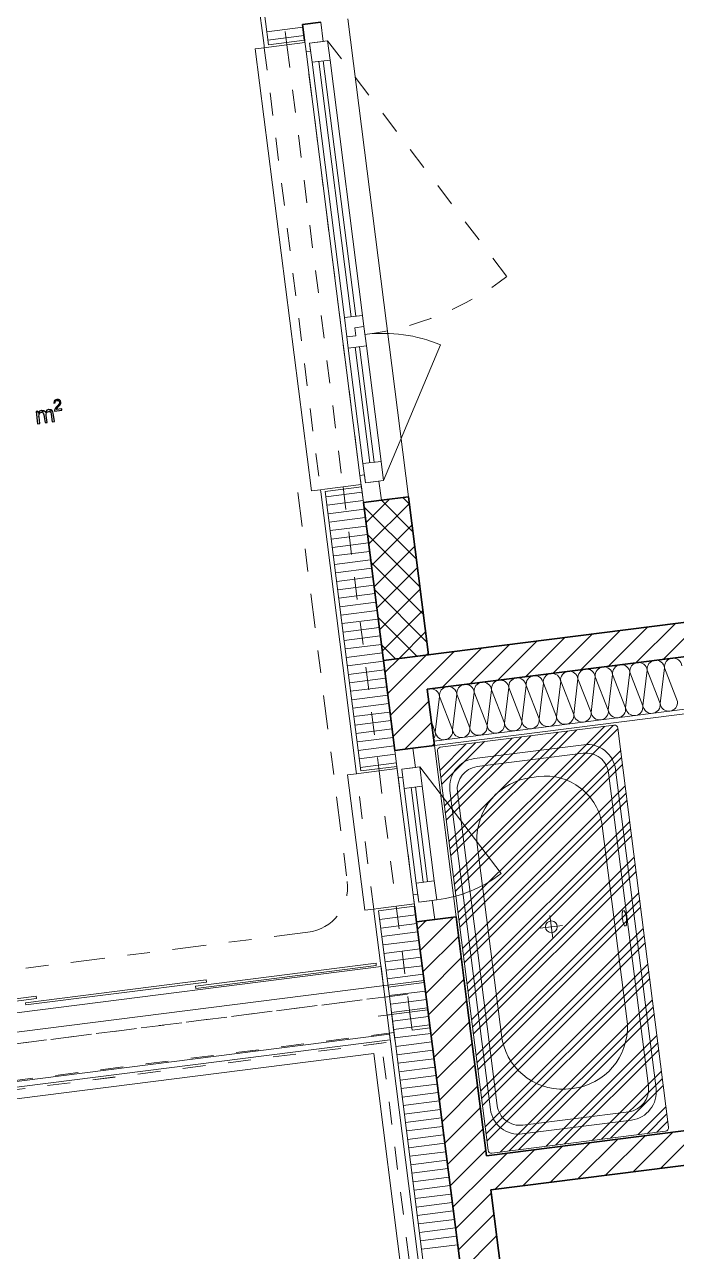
# Model space of a CAD drawing. Header units: metres. Extents: x 2713679.5 to 2713747.3, y 1226017.1 to 1226104.2.
# Drawn here: x 2713693.04 to 2713695.91, y 1226028.89 to 1226034.29 of the extents above; entities that cross this region are included whole.
import ezdxf

# ---------------------------------------------------------------- set-up
doc = ezdxf.new("R2010")
doc.units = ezdxf.units.M
doc.header["$MEASUREMENT"] = 0
for name, pattern in [('31', [105, 75, -15, 0, -15]), ('Strich 2_1mm', [0.15, 0.1, -0.05]), ('Strichpunkt 3_1_1mm Achsen', [0.25, 0.15, -0.05, 0, -0.05])]:
    doc.linetypes.add(name, pattern=pattern)
doc.layers.add('plangrafiken', color=251, linetype='Continuous')
doc.layers.add('waende_stuetzen', color=250, linetype='Continuous')
doc.layers.add('texte', color=7, linetype='Continuous', true_color=0x000000)

msp = doc.modelspace()

# ---------------------------------------------------------------- linework, layer by layer
at = {"layer": 'plangrafiken', "color": 7, "linetype": 'Strichpunkt 3_1_1mm Achsen', "lineweight": 18}
for p, q in [((2713694.2433, 1226032.2295), (2713694.4605, 1226030.5182)), ((2713694.2873, 1226030.2946), (2713692.1544, 1226030.0239))]:
    msp.add_line(p, q, dxfattribs=at)
at = {"layer": 'plangrafiken', "color": 7, "linetype": 'Continuous', "lineweight": 13}
for p, q in [((2713694.8694, 1226031.1087), (2713695.6333, 1226031.2056)), ((2713695.65, 1226031.1926), (2713695.8729, 1226029.4367)), ((2713695.0792, 1226029.3367), (2713694.8564, 1226031.0919)), ((2713695.5, 1226031.1197), (2713695.0199, 1226031.0587)), ((2713695.0314, 1226031.0234), (2713695.4977, 1226031.0826)), ((2713695.3016, 1226030.9795), (2713695.2718, 1226030.9757)), ((2713695.6095, 1226030.996), (2713695.7845, 1226029.617)), ((2713695.8178, 1226029.608), (2713695.6397, 1226031.0114)), ((2713694.9117, 1226030.919), (2713695.0898, 1226029.5156)), ((2713695.1198, 1226029.5327), (2713694.9448, 1226030.9116)), ((2713695.6919, 1226029.89), (2713695.5811, 1226030.7629)), ((2713695.0305, 1226030.6931), (2713695.1413, 1226029.8201)), ((2713695.3578, 1226030.3179), (2713695.3576, 1226030.3199)), ((2713691.4541, 1226029.7435), (2713694.6088, 1226030.1439)), ((2713694.6088, 1226030.1439), (2713694.6258, 1226030.0099)), ((2713694.6466, 1226029.8463), (2713691.1893, 1226029.4075)), ((2713694.6466, 1226029.8463), (2713694.6497, 1226029.8215)), ((2713691.1924, 1226029.3827), (2713694.6497, 1226029.8215)), ((2713695.4456, 1226029.6067), (2713695.4505, 1226029.6073)), ((2713695.2295, 1226029.4073), (2713695.7096, 1226029.4683)), ((2713695.6979, 1226029.5052), (2713695.2316, 1226029.4461)), ((2713695.096, 1226029.323), (2713695.8599, 1226029.42))]:
    msp.add_line(p, q, dxfattribs=at)
at = {"layer": 'plangrafiken', "color": 255, "linetype": 'Continuous', "lineweight": 13}
for p, q in [((2713694.9149, 1226030.6306), (2713695.4691, 1226031.1848)), ((2713694.9269, 1226030.5365), (2713695.5906, 1226031.2002)), ((2713694.9309, 1226030.5051), (2713695.6311, 1226031.2054)), ((2713694.9349, 1226030.4738), (2713695.6505, 1226031.1894)), ((2713694.8751, 1226030.9444), (2713695.0642, 1226031.1334)), ((2713694.8871, 1226030.8502), (2713695.1857, 1226031.1488)), ((2713694.8911, 1226030.8189), (2713695.2262, 1226031.154)), ((2713694.895, 1226030.7875), (2713695.2667, 1226031.1591)), ((2713694.907, 1226030.6934), (2713695.3881, 1226031.1745)), ((2713694.911, 1226030.662), (2713695.4286, 1226031.1797)), ((2713694.8672, 1226031.0071), (2713694.9832, 1226031.1231)), ((2713694.8711, 1226030.9757), (2713695.0237, 1226031.1283)), ((2713694.9468, 1226030.3796), (2713695.6624, 1226031.0952)), ((2713694.9508, 1226030.3483), (2713695.6664, 1226031.0639)), ((2713694.9548, 1226030.3169), (2713695.6704, 1226031.0325)), ((2713694.9667, 1226030.2228), (2713695.6823, 1226030.9384)), ((2713694.9707, 1226030.1914), (2713695.6863, 1226030.907)), ((2713694.9747, 1226030.16), (2713695.6903, 1226030.8756)), ((2713694.9866, 1226030.0659), (2713695.7022, 1226030.7815)), ((2713694.9906, 1226030.0345), (2713695.7062, 1226030.7501)), ((2713694.9946, 1226030.0032), (2713695.7102, 1226030.7188)), ((2713695.0065, 1226029.909), (2713695.7221, 1226030.6246)), ((2713695.0105, 1226029.8777), (2713695.7261, 1226030.5933)), ((2713695.0145, 1226029.8463), (2713695.7301, 1226030.5619)), ((2713695.0264, 1226029.7522), (2713695.742, 1226030.4678)), ((2713695.0304, 1226029.7208), (2713695.746, 1226030.4364)), ((2713695.0344, 1226029.6894), (2713695.75, 1226030.405)), ((2713695.0463, 1226029.5953), (2713695.7619, 1226030.3109)), ((2713695.0503, 1226029.5639), (2713695.7659, 1226030.2795)), ((2713695.0543, 1226029.5325), (2713695.7699, 1226030.2482)), ((2713695.0662, 1226029.4384), (2713695.7818, 1226030.154)), ((2713695.0702, 1226029.4071), (2713695.7858, 1226030.1227)), ((2713695.0742, 1226029.3757), (2713695.7898, 1226030.0913)), ((2713695.1322, 1226029.3276), (2713695.8018, 1226029.9972)), ((2713695.1727, 1226029.3328), (2713695.8057, 1226029.9658)), ((2713695.2132, 1226029.3379), (2713695.8097, 1226029.9344)), ((2713695.3347, 1226029.3533), (2713695.8217, 1226029.8403)), ((2713695.3752, 1226029.3584), (2713695.8256, 1226029.8089)), ((2713695.4157, 1226029.3636), (2713695.8296, 1226029.7775)), ((2713695.5372, 1226029.379), (2713695.8416, 1226029.6834)), ((2713695.5776, 1226029.3841), (2713695.8456, 1226029.652)), ((2713695.6181, 1226029.3893), (2713695.8495, 1226029.6207)), ((2713695.7396, 1226029.4047), (2713695.8615, 1226029.5266)), ((2713695.7801, 1226029.4098), (2713695.8655, 1226029.4952)), ((2713695.8206, 1226029.415), (2713695.8694, 1226029.4638))]:
    msp.add_line(p, q, dxfattribs=at)
at = {"layer": 'plangrafiken', "color": 7, "linetype": '31', "lineweight": 13}
for p, q in [((2713695.3081, 1226030.3126), (2713695.4073, 1226030.3252)), ((2713695.3514, 1226030.3685), (2713695.364, 1226030.2693))]:
    msp.add_line(p, q, dxfattribs=at)
at = {"layer": 'plangrafiken', "color": 7, "linetype": 'Strich 2_1mm', "lineweight": 13}
for p, q in [((2713694.725, 1226030.0225), (2713691.3322, 1226029.592)), ((2713694.7451, 1226029.8638), (2713694.725, 1226030.0225)), ((2713691.1936, 1226029.4131), (2713694.7451, 1226029.8638))]:
    msp.add_line(p, q, dxfattribs=at)
at = {"layer": 'plangrafiken', "color": 7, "linetype": 'Continuous', "lineweight": 13}
msp.add_circle((2713695.3577, 1226030.3189), 0.026, dxfattribs=at)
for centre, radius, start, end in [((2713695.6352, 1226031.1908), 0.015, 7.2325, 97.2326), ((2713694.8713, 1226031.0938), 0.015, 97.2325, 187.2326), ((2713695.5103, 1226030.9834), 0.1, 7.2326, 97.2326), ((2713695.5157, 1226030.9956), 0.125, 7.2326, 97.2326), ((2713695.0357, 1226030.9347), 0.125, 97.2326, 187.2326), ((2713695.044, 1226030.9242), 0.1, 97.2326, 187.2326), ((2713695.3026, 1226030.705), 0.2724, 96.4932, 182.5194), ((2713695.3331, 1226030.7315), 0.25, 7.2326, 97.2326), ((2713695.7367, 1226030.372), 0.0676, 173.2324, 177.8255), ((2713695.7661, 1226030.3708), 0.0971, 177.7463, 181.3508), ((2713695.7093, 1226030.3754), 0.04, 166.8717, 173.4003), ((2713695.6891, 1226030.3802), 0.0192, 156.6223, 167.2852), ((2713695.6782, 1226030.3851), 0.00731, 137.2664, 157.6697), ((2713695.6747, 1226030.3881), 0.00282, 56.7981, 95.0369), ((2713695.6723, 1226030.3843), 0.00731, 36.7954, 57.1987), ((2713695.663, 1226030.3769), 0.0192, 27.18, 37.8428), ((2713695.6446, 1226030.3672), 0.04, 21.0649, 27.5935), ((2713695.619, 1226030.3571), 0.0676, 16.6396, 21.2328), ((2713695.5907, 1226030.3485), 0.0971, 13.1144, 16.7189), ((2713695.791, 1226030.3712), 0.1219, 181.3067, 184.4012), ((2713695.8052, 1226030.3723), 0.1362, 184.3712, 187.2457), ((2713695.8052, 1226030.3722), 0.1362, 187.2195, 190.094), ((2713695.7912, 1226030.3697), 0.1219, 190.064, 193.1585), ((2713695.767, 1226030.3639), 0.0971, 193.1143, 196.7189), ((2713695.7388, 1226030.3553), 0.0676, 196.6396, 201.2328), ((2713695.7131, 1226030.3452), 0.04, 201.0649, 207.5935), ((2713695.6948, 1226030.3355), 0.0192, 207.18, 217.8428), ((2713695.6854, 1226030.3281), 0.00731, 216.7954, 237.1987), ((2713695.6828, 1226030.3243), 0.00282, 279.4283, 317.6671), ((2713695.6795, 1226030.3273), 0.00731, 317.2664, 337.6697), ((2713695.5665, 1226030.3428), 0.1219, 10.064, 13.1585), ((2713695.6686, 1226030.3322), 0.0192, 336.6223, 347.2852), ((2713695.5526, 1226030.3402), 0.1362, 7.2195, 10.094), ((2713695.6485, 1226030.337), 0.04, 346.8717, 353.4003), ((2713695.5526, 1226030.3401), 0.1362, 4.3712, 7.2457), ((2713695.6211, 1226030.3404), 0.0676, 353.2324, 357.8255), ((2713695.5667, 1226030.3412), 0.1219, 1.3067, 4.4012), ((2713695.5916, 1226030.3417), 0.0971, 357.7463, 1.3508), ((2713695.4197, 1226029.878), 0.2724, 276.4932, 2.5194), ((2713695.4078, 1226029.8765), 0.2724, 191.9458, 277.972), ((2713695.6853, 1226029.6044), 0.1, 277.2326, 7.2326), ((2713695.6938, 1226029.5923), 0.125, 277.2326, 7.2326), ((2713695.2138, 1226029.5314), 0.125, 187.2326, 277.2326), ((2713695.219, 1226029.5453), 0.1, 187.2326, 277.2326), ((2713695.858, 1226029.4348), 0.015, 277.2326, 7.2326), ((2713695.0941, 1226029.3379), 0.015, 184.8063, 277.1963)]:
    msp.add_arc(centre, radius, start, end, dxfattribs=at)
at = {"layer": 'plangrafiken', "color": 7, "linetype": 'Strichpunkt 3_1_1mm Achsen', "lineweight": 18}
msp.add_arc((2713694.2621, 1226030.493), 0.2, 277.2326, 7.2326, dxfattribs=at)
at = {"layer": 'texte'}
for points in [[(2713693.1008, 1226032.5873), (2713693.0931, 1226032.5865), (2713693.0993, 1226032.5323), (2713693.1085, 1226032.5339), (2713693.1054, 1226032.5618), (2713693.1047, 1226032.5641), (2713693.1054, 1226032.5734), (2713693.1093, 1226032.5796), (2713693.1016, 1226032.5796)], [(2713693.1171, 1226032.5904), (2713693.1163, 1226032.5904), (2713693.1078, 1226032.5873), (2713693.1016, 1226032.5796), (2713693.1093, 1226032.5796), (2713693.1163, 1226032.5827), (2713693.1271, 1226032.5896), (2713693.1264, 1226032.5896)], [(2713693.1271, 1226032.5896), (2713693.1163, 1226032.5827), (2713693.124, 1226032.5803), (2713693.124, 1226032.5803), (2713693.1271, 1226032.5718), (2713693.1318, 1226032.537), (2713693.1411, 1226032.5377), (2713693.1364, 1226032.5687), (2713693.1364, 1226032.5734), (2713693.1387, 1226032.5819), (2713693.1395, 1226032.5827), (2713693.1333, 1226032.5834)], [(2713693.1488, 1226032.5951), (2713693.1473, 1226032.5943), (2713693.1395, 1226032.5912), (2713693.1333, 1226032.5834), (2713693.1395, 1226032.5827), (2713693.148, 1226032.5865), (2713693.162, 1226032.592), (2713693.1589, 1226032.5935)], [(2713693.162, 1226032.592), (2713693.148, 1226032.5865), (2713693.1535, 1226032.5858), (2713693.1573, 1226032.5827), (2713693.1589, 1226032.5749), (2713693.1635, 1226032.5408), (2713693.1728, 1226032.5416), (2713693.1682, 1226032.5788), (2713693.1666, 1226032.585)], [(2713693.1844, 1226032.6392), (2713693.179, 1226032.6376), (2713693.1736, 1226032.6345), (2713693.1713, 1226032.6299), (2713693.1705, 1226032.6229), (2713693.1767, 1226032.6237), (2713693.1767, 1226032.6253), (2713693.1782, 1226032.6307), (2713693.179, 1226032.6322), (2713693.1852, 1226032.6345), (2713693.1961, 1226032.6369), (2713693.1914, 1226032.6392)], [(2713693.1961, 1226032.6369), (2713693.1852, 1226032.6345), (2713693.186, 1226032.6345), (2713693.1922, 1226032.633), (2713693.1922, 1226032.633), (2713693.1953, 1226032.6268), (2713693.1953, 1226032.626), (2713693.1937, 1226032.6198), (2713693.193, 1226032.6183), (2713693.1891, 1226032.6136), (2713693.1837, 1226032.6074), (2713693.1806, 1226032.6043), (2713693.1767, 1226032.5997), (2713693.1759, 1226032.5981), (2713693.1736, 1226032.592), (2713693.1736, 1226032.5881), (2713693.2061, 1226032.592), (2713693.2053, 1226032.5981), (2713693.1813, 1226032.5951), (2713693.1837, 1226032.5981), (2713693.1844, 1226032.5997), (2713693.1899, 1226032.6059), (2713693.1945, 1226032.6113), (2713693.1976, 1226032.6152), (2713693.1984, 1226032.616), (2713693.2007, 1226032.6222), (2713693.2015, 1226032.6276), (2713693.1999, 1226032.6322)]]:
    msp.add_lwpolyline(points, close=True, dxfattribs=at)
at = {"layer": 'waende_stuetzen', "color": 7, "linetype": 'Strich 2_1mm', "lineweight": 13}
for p, q in [((2713694.5312, 1226032.1853), (2713694.0804, 1226035.7369)), ((2713694.0112, 1226035.6474), (2713694.195, 1226034.199)), ((2713694.3742, 1226034.2167), (2713695.1622, 1226033.1797)), ((2713694.0958, 1226034.1864), (2713694.3425, 1226032.242)), ((2713694.195, 1226034.199), (2713694.4417, 1226032.2546)), ((2713694.4417, 1226032.2546), (2713694.6004, 1226031.0047)), ((2713694.6696, 1226031.0941), (2713694.5312, 1226032.1853)), ((2713694.7653, 1226030.3401), (2713694.6696, 1226031.0941)), ((2713694.5767, 1226030.3968), (2713694.5011, 1226030.9921)), ((2713694.6004, 1226031.0047), (2713694.6759, 1226030.4094)), ((2713694.6759, 1226030.4094), (2713694.7451, 1226029.8638)), ((2713694.8245, 1226029.8739), (2713694.7653, 1226030.3401)), ((2713694.6456, 1226030.0125), (2713691.3322, 1226029.592)), ((2713694.6658, 1226029.8537), (2713694.6456, 1226030.0125)), ((2713694.6683, 1226029.8339), (2713694.6658, 1226029.8537)), ((2713694.6708, 1226029.8141), (2713694.6683, 1226029.8339)), ((2713694.7451, 1226029.8638), (2713694.8245, 1226029.8739)), ((2713691.159, 1226029.3684), (2713694.6708, 1226029.8141)), ((2713691.159, 1226029.3684), (2713694.6113, 1226029.8065)), ((2713694.8077, 1226028.2589), (2713694.6113, 1226029.8065))]:
    msp.add_line(p, q, dxfattribs=at)
at = {"layer": 'waende_stuetzen', "color": 7, "linetype": 'Continuous', "lineweight": 18}
for p, q in [((2713693.9466, 1226035.5204), (2713694.1143, 1226034.1989)), ((2713693.9296, 1226035.4959), (2713694.0945, 1226034.1964)), ((2713694.1143, 1226034.1989), (2713694.2731, 1226034.219)), ((2713694.1156, 1226034.189), (2713694.2743, 1226034.2091)), ((2713694.2731, 1226034.219), (2713694.2743, 1226034.2091)), ((2713694.0945, 1226034.1964), (2713694.0958, 1226034.1864)), ((2713694.0958, 1226034.1864), (2713694.1156, 1226034.189)), ((2713694.3624, 1226032.2446), (2713694.5211, 1226032.2647)), ((2713694.5223, 1226032.2548), (2713694.5211, 1226032.2647)), ((2713694.3425, 1226032.242), (2713694.3624, 1226032.2446)), ((2713694.3438, 1226032.2321), (2713694.3425, 1226032.242)), ((2713694.3438, 1226032.2321), (2713694.4407, 1226031.4682)), ((2713694.3636, 1226032.2346), (2713694.5223, 1226032.2548)), ((2713694.3636, 1226032.2346), (2713694.4606, 1226031.4708)), ((2713694.5223, 1226032.2548), (2713694.5312, 1226032.1853)), ((2713694.8407, 1226031.136), (2713698.7395, 1226031.6307)), ((2713694.8433, 1226031.1161), (2713698.742, 1226031.6109)), ((2713694.4407, 1226031.4682), (2713694.4999, 1226031.002)), ((2713694.4606, 1226031.4708), (2713694.5197, 1226031.0045)), ((2713694.8433, 1226031.1161), (2713694.8407, 1226031.136)), ((2713694.6785, 1226031.0247), (2713694.6696, 1226031.0941)), ((2713694.5197, 1226031.0045), (2713694.6785, 1226031.0247)), ((2713694.6785, 1226031.0247), (2713694.6797, 1226031.0147)), ((2713694.4999, 1226031.002), (2713694.5011, 1226030.9921)), ((2713694.5011, 1226030.9921), (2713694.521, 1226030.9946)), ((2713694.521, 1226030.9946), (2713694.6797, 1226031.0147)), ((2713694.5767, 1226030.3968), (2713694.5965, 1226030.3994)), ((2713694.5779, 1226030.3869), (2713694.5767, 1226030.3968)), ((2713694.5779, 1226030.3869), (2713694.6359, 1226029.9306)), ((2713694.5965, 1226030.3994), (2713694.7553, 1226030.4195)), ((2713694.5978, 1226030.3894), (2713694.7565, 1226030.4096)), ((2713694.5978, 1226030.3894), (2713694.6557, 1226029.9331)), ((2713694.7565, 1226030.4096), (2713694.7553, 1226030.4195)), ((2713694.8144, 1226029.9532), (2713694.5962, 1226029.9255)), ((2713694.6359, 1226029.9306), (2713694.6557, 1226029.9331)), ((2713694.6359, 1226029.9306), (2713694.8474, 1226028.2637)), ((2713694.6557, 1226029.9331), (2713694.8572, 1226028.3456))]:
    msp.add_line(p, q, dxfattribs=at)
at = {"layer": 'waende_stuetzen', "color": 7, "linetype": 'Continuous', "lineweight": 13}
for p, q in [((2713694.4627, 1226034.3137), (2713694.7296, 1226032.2105)), ((2713694.2794, 1226034.1694), (2713694.2643, 1226034.2885)), ((2713694.3436, 1226034.2985), (2713694.3543, 1226034.2142)), ((2713694.2948, 1226034.2067), (2713694.3742, 1226034.2167)), ((2713694.3543, 1226034.2142), (2713694.2948, 1226034.2067)), ((2713694.2948, 1226034.2067), (2713694.2992, 1226034.1719)), ((2713694.3055, 1226034.1223), (2713694.2948, 1226034.2067)), ((2713694.3742, 1226034.2167), (2713694.3849, 1226034.1324)), ((2713694.0958, 1226034.1864), (2713694.0561, 1226034.1814)), ((2713694.0561, 1226034.1814), (2713694.3028, 1226032.237)), ((2713694.2992, 1226034.1719), (2713694.2794, 1226034.1694)), ((2713694.5161, 1226032.3044), (2713694.2794, 1226034.1694)), ((2713694.3849, 1226034.1324), (2713694.3055, 1226034.1223)), ((2713694.4481, 1226032.9989), (2713694.3055, 1226034.1223)), ((2713694.4778, 1226033.0026), (2713694.3353, 1226034.1261)), ((2713694.3551, 1226034.1286), (2713694.4977, 1226033.0051)), ((2713694.3849, 1226034.1324), (2713694.5274, 1226033.0089)), ((2713694.4481, 1226032.9989), (2713694.5274, 1226033.0089)), ((2713694.4588, 1226032.9145), (2713694.4481, 1226032.9989)), ((2713694.5274, 1226033.0089), (2713694.5337, 1226032.9593)), ((2713694.4985, 1226032.9196), (2713694.4588, 1226032.9145)), ((2713694.4651, 1226032.8649), (2713694.4588, 1226032.9145)), ((2713694.4941, 1226032.9543), (2713694.5337, 1226032.9593)), ((2713694.4985, 1226032.9196), (2713694.4941, 1226032.9543)), ((2713694.5337, 1226032.9593), (2713694.5444, 1226032.875)), ((2713694.5444, 1226032.875), (2713694.4651, 1226032.8649)), ((2713694.5296, 1226032.3565), (2713694.4651, 1226032.8649)), ((2713694.5594, 1226032.3603), (2713694.4948, 1226032.8687)), ((2713694.5147, 1226032.8712), (2713694.5792, 1226032.3628)), ((2713694.5444, 1226032.875), (2713694.609, 1226032.3666)), ((2713694.6197, 1226032.2823), (2713694.8702, 1226032.8793)), ((2713694.5296, 1226032.3565), (2713694.609, 1226032.3666)), ((2713694.5403, 1226032.2722), (2713694.5296, 1226032.3565)), ((2713694.609, 1226032.3666), (2713694.6197, 1226032.2823)), ((2713694.5161, 1226032.3044), (2713694.5359, 1226032.3069)), ((2713694.5312, 1226032.1853), (2713694.5161, 1226032.3044)), ((2713694.5359, 1226032.3069), (2713694.5403, 1226032.2722)), ((2713694.6197, 1226032.2823), (2713694.5403, 1226032.2722)), ((2713694.5403, 1226032.2722), (2713694.5998, 1226032.2797)), ((2713694.5998, 1226032.2797), (2713694.6105, 1226032.1954)), ((2713694.3028, 1226032.237), (2713694.3425, 1226032.242)), ((2713695.8362, 1226031.3009), (2713695.8549, 1226031.4579)), ((2713695.9122, 1226031.3106), (2713695.8549, 1226031.4579)), ((2713695.3798, 1226031.243), (2713695.3986, 1226031.4)), ((2713695.4559, 1226031.2527), (2713695.3986, 1226031.4)), ((2713695.4559, 1226031.2527), (2713695.4746, 1226031.4096)), ((2713695.532, 1226031.2623), (2713695.4746, 1226031.4096)), ((2713695.532, 1226031.2623), (2713695.5507, 1226031.4193)), ((2713695.608, 1226031.272), (2713695.5507, 1226031.4193)), ((2713695.608, 1226031.272), (2713695.6267, 1226031.4289)), ((2713695.6841, 1226031.2816), (2713695.6267, 1226031.4289)), ((2713695.6841, 1226031.2816), (2713695.7028, 1226031.4386)), ((2713695.7601, 1226031.2913), (2713695.7028, 1226031.4386)), ((2713695.7601, 1226031.2913), (2713695.7789, 1226031.4482)), ((2713695.8362, 1226031.3009), (2713695.7789, 1226031.4482)), ((2713694.8407, 1226031.136), (2713694.8118, 1226031.3641)), ((2713694.9996, 1226031.1948), (2713695.0183, 1226031.3517)), ((2713695.0756, 1226031.2044), (2713695.0183, 1226031.3517)), ((2713695.0756, 1226031.2044), (2713695.0943, 1226031.3614)), ((2713695.1517, 1226031.2141), (2713695.0943, 1226031.3614)), ((2713695.1517, 1226031.2141), (2713695.1704, 1226031.371)), ((2713695.2277, 1226031.2237), (2713695.1704, 1226031.371)), ((2713695.2277, 1226031.2237), (2713695.2465, 1226031.3807)), ((2713695.3038, 1226031.2334), (2713695.2465, 1226031.3807)), ((2713695.3038, 1226031.2334), (2713695.3225, 1226031.3903)), ((2713695.3798, 1226031.243), (2713695.3225, 1226031.3903)), ((2713694.8474, 1226031.1755), (2713694.8662, 1226031.3324)), ((2713694.9235, 1226031.1851), (2713694.8662, 1226031.3324)), ((2713694.9235, 1226031.1851), (2713694.9422, 1226031.3421)), ((2713694.9996, 1226031.1948), (2713694.9422, 1226031.3421)), ((2713694.8474, 1226031.1755), (2713694.8301, 1226031.2201)), ((2713694.6696, 1226031.0941), (2713694.6848, 1226030.975)), ((2713694.7597, 1226031.0198), (2713694.749, 1226031.1042)), ((2713694.9389, 1226030.3622), (2713694.8433, 1226031.1161)), ((2713694.7796, 1226031.0224), (2713694.7002, 1226031.0123)), ((2713694.7903, 1226030.938), (2713694.7796, 1226031.0224)), ((2713694.7796, 1226031.0224), (2713695.1365, 1226030.5526)), ((2713694.4615, 1226030.987), (2713694.5011, 1226030.9921)), ((2713694.537, 1226030.3918), (2713694.4615, 1226030.987)), ((2713694.6848, 1226030.975), (2713694.7046, 1226030.9776)), ((2713694.6848, 1226030.975), (2713694.7502, 1226030.4592)), ((2713694.7002, 1226031.0123), (2713694.7597, 1226031.0198)), ((2713694.7046, 1226030.9776), (2713694.7002, 1226031.0123)), ((2713694.7002, 1226031.0123), (2713694.7109, 1226030.928)), ((2713694.7109, 1226030.928), (2713694.7903, 1226030.938)), ((2713694.7109, 1226030.928), (2713694.7638, 1226030.5113)), ((2713694.7407, 1226030.9317), (2713694.7935, 1226030.5151)), ((2713694.8134, 1226030.5176), (2713694.7605, 1226030.9343)), ((2713694.8431, 1226030.5214), (2713694.7903, 1226030.938)), ((2713694.8431, 1226030.5214), (2713694.7638, 1226030.5113)), ((2713694.7638, 1226030.5113), (2713694.7745, 1226030.427)), ((2713694.8538, 1226030.4371), (2713694.8431, 1226030.5214)), ((2713694.7701, 1226030.4617), (2713694.7502, 1226030.4592)), ((2713694.7502, 1226030.4592), (2713694.7653, 1226030.3401)), ((2713694.7745, 1226030.427), (2713694.7701, 1226030.4617)), ((2713694.7745, 1226030.427), (2713694.8538, 1226030.4371)), ((2713694.834, 1226030.4345), (2713694.7745, 1226030.427)), ((2713694.8447, 1226030.3502), (2713694.834, 1226030.4345)), ((2713694.5767, 1226030.3968), (2713694.537, 1226030.3918)), ((2713694.5868, 1226030.1582), (2713693.7932, 1226030.0575)), ((2713694.5881, 1226030.1483), (2713694.5868, 1226030.1582)), ((2713693.7944, 1226030.0476), (2713694.5881, 1226030.1483)), ((2713691.3755, 1226029.6479), (2713694.7981, 1226030.0822)), ((2713693.84, 1226030.0856), (2713693.0464, 1226029.9849)), ((2713693.0476, 1226029.975), (2713693.8413, 1226030.0757)), ((2713693.7932, 1226030.0575), (2713693.7944, 1226030.0476)), ((2713693.8413, 1226030.0757), (2713693.84, 1226030.0856)), ((2713695.0259, 1226028.2866), (2713694.7981, 1226030.0822)), ((2713693.0932, 1226030.013), (2713692.2996, 1226029.9123)), ((2713692.3008, 1226029.9024), (2713693.0945, 1226030.0031)), ((2713693.0945, 1226030.0031), (2713693.0932, 1226030.013)), ((2713693.0464, 1226029.9849), (2713693.0476, 1226029.975)), ((2713691.1243, 1226029.3237), (2713694.5766, 1226029.7618)), ((2713694.768, 1226028.2539), (2713694.5766, 1226029.7618))]:
    msp.add_line(p, q, dxfattribs=at)
at = {"layer": 'waende_stuetzen', "color": 18, "linetype": 'Continuous', "lineweight": 0, "true_color": 0x000000}
for p, q in [((2713694.107, 1226034.2569), (2713694.2657, 1226034.277)), ((2713694.1117, 1226034.2197), (2713694.2704, 1226034.2398)), ((2713694.3666, 1226032.2108), (2713694.5254, 1226032.2309)), ((2713694.3714, 1226032.1736), (2713694.5301, 1226032.1937)), ((2713694.3761, 1226032.1364), (2713694.5348, 1226032.1565)), ((2713694.7644, 1226031.9357), (2713694.5335, 1226032.1666)), ((2713694.5424, 1226032.0966), (2713694.6457, 1226032.1999)), ((2713694.5544, 1226032.0025), (2713694.7333, 1226032.1814)), ((2713694.749, 1226032.0572), (2713694.6108, 1226032.1954)), ((2713694.7336, 1226032.1787), (2713694.7049, 1226032.2074)), ((2713694.3808, 1226032.0992), (2713694.5395, 1226032.1193)), ((2713694.3855, 1226032.062), (2713694.5443, 1226032.0821)), ((2713694.5663, 1226031.9083), (2713694.7452, 1226032.0872)), ((2713694.3903, 1226032.0248), (2713694.549, 1226032.0449)), ((2713694.395, 1226031.9876), (2713694.5537, 1226032.0077)), ((2713694.7799, 1226031.8142), (2713694.549, 1226032.0451)), ((2713694.5783, 1226031.8142), (2713694.7572, 1226031.9931)), ((2713694.3997, 1226031.9504), (2713694.5584, 1226031.9705)), ((2713694.4044, 1226031.9132), (2713694.5631, 1226031.9333)), ((2713694.4091, 1226031.876), (2713694.5679, 1226031.8961)), ((2713694.7953, 1226031.6927), (2713694.5644, 1226031.9236)), ((2713694.5902, 1226031.7201), (2713694.7691, 1226031.899)), ((2713694.4139, 1226031.8387), (2713694.5726, 1226031.8589)), ((2713694.4186, 1226031.8015), (2713694.5773, 1226031.8217)), ((2713694.4233, 1226031.7643), (2713694.582, 1226031.7845)), ((2713694.8107, 1226031.5713), (2713694.5798, 1226031.8022)), ((2713694.6021, 1226031.626), (2713694.781, 1226031.8049)), ((2713694.428, 1226031.7271), (2713694.5868, 1226031.7473)), ((2713694.4327, 1226031.6899), (2713694.5915, 1226031.7101)), ((2713694.4375, 1226031.6527), (2713694.5962, 1226031.6729)), ((2713694.7663, 1226031.5096), (2713694.5952, 1226031.6807)), ((2713694.6141, 1226031.5319), (2713694.793, 1226031.7108)), ((2713695.8511, 1226031.496), (2713696.0242, 1226031.6692)), ((2713694.4422, 1226031.6155), (2713694.6009, 1226031.6357)), ((2713694.6879, 1226031.4996), (2713694.8049, 1226031.6166)), ((2713695.4866, 1226031.4498), (2713695.6598, 1226031.623)), ((2713695.6081, 1226031.4652), (2713695.7813, 1226031.6384)), ((2713695.7296, 1226031.4806), (2713695.9028, 1226031.6538)), ((2713694.4469, 1226031.5783), (2713694.6056, 1226031.5985)), ((2713694.4516, 1226031.5411), (2713694.6104, 1226031.5613)), ((2713695.0007, 1226031.3881), (2713695.1739, 1226031.5613)), ((2713695.1222, 1226031.4035), (2713695.2953, 1226031.5767)), ((2713695.2436, 1226031.4189), (2713695.4168, 1226031.5921)), ((2713695.3651, 1226031.4344), (2713695.5383, 1226031.6075)), ((2713694.4564, 1226031.5039), (2713694.6151, 1226031.5241)), ((2713694.6722, 1226031.4976), (2713694.6106, 1226031.5592)), ((2713694.7945, 1226031.5002), (2713694.8094, 1226031.515)), ((2713694.8065, 1226031.406), (2713694.9309, 1226031.5305)), ((2713694.8094, 1226031.515), (2713694.8169, 1226031.5225)), ((2713694.8792, 1226031.3727), (2713695.0524, 1226031.5459)), ((2713694.4611, 1226031.4667), (2713694.6198, 1226031.4869)), ((2713694.626, 1226031.4377), (2713694.6879, 1226031.4996)), ((2713694.638, 1226031.3436), (2713694.7945, 1226031.5002)), ((2713694.4658, 1226031.4295), (2713694.6245, 1226031.4497)), ((2713694.4705, 1226031.3923), (2713694.6292, 1226031.4125)), ((2713694.6499, 1226031.2495), (2713694.8065, 1226031.406)), ((2713694.4752, 1226031.3551), (2713694.634, 1226031.3753)), ((2713694.48, 1226031.3179), (2713694.6387, 1226031.3381)), ((2713694.4847, 1226031.2807), (2713694.6434, 1226031.3009)), ((2713694.6619, 1226031.1554), (2713694.8184, 1226031.3119)), ((2713694.4894, 1226031.2435), (2713694.6481, 1226031.2637)), ((2713694.4941, 1226031.2063), (2713694.6528, 1226031.2265)), ((2713694.4988, 1226031.1691), (2713694.6576, 1226031.1893)), ((2713694.712, 1226031.0995), (2713694.8304, 1226031.2178)), ((2713694.5036, 1226031.1319), (2713694.6623, 1226031.1521)), ((2713694.5083, 1226031.0947), (2713694.667, 1226031.1149)), ((2713694.513, 1226031.0575), (2713694.6717, 1226031.0777)), ((2713694.8335, 1226031.1149), (2713694.8423, 1226031.1237)), ((2713694.5177, 1226031.0203), (2713694.6765, 1226031.0405)), ((2713694.6027, 1226030.3507), (2713694.7614, 1226030.3708)), ((2713694.6074, 1226030.3135), (2713694.7662, 1226030.3336)), ((2713694.7694, 1226030.3083), (2713694.8065, 1226030.3454)), ((2713694.7813, 1226030.2142), (2713694.9279, 1226030.3608)), ((2713694.6121, 1226030.2763), (2713694.7709, 1226030.2964)), ((2713694.7933, 1226030.12), (2713694.9498, 1226030.2766)), ((2713694.6169, 1226030.2391), (2713694.7756, 1226030.2592)), ((2713694.6216, 1226030.2019), (2713694.7803, 1226030.222)), ((2713694.6263, 1226030.1647), (2713694.785, 1226030.1848)), ((2713694.8052, 1226030.0259), (2713694.9617, 1226030.1825)), ((2713694.631, 1226030.1275), (2713694.7898, 1226030.1476)), ((2713694.6358, 1226030.0903), (2713694.7945, 1226030.1104)), ((2713694.6405, 1226030.0531), (2713694.7992, 1226030.0732)), ((2713694.8421, 1226029.9568), (2713694.9737, 1226030.0883)), ((2713694.6452, 1226030.0159), (2713694.8039, 1226030.036)), ((2713694.6499, 1226029.9787), (2713694.8086, 1226029.9988)), ((2713694.6546, 1226029.9415), (2713694.8134, 1226029.9616)), ((2713694.8171, 1226029.9318), (2713694.8421, 1226029.9568)), ((2713694.8291, 1226029.8377), (2713694.9636, 1226029.9722)), ((2713694.9636, 1226029.9722), (2713694.9856, 1226029.9942)), ((2713694.6594, 1226029.9043), (2713694.8181, 1226029.9244)), ((2713694.6641, 1226029.8671), (2713694.8228, 1226029.8872)), ((2713694.841, 1226029.7436), (2713694.9976, 1226029.9001)), ((2713694.6688, 1226029.8299), (2713694.8275, 1226029.85)), ((2713694.6735, 1226029.7927), (2713694.8323, 1226029.8128)), ((2713694.853, 1226029.6494), (2713695.0095, 1226029.806)), ((2713694.6782, 1226029.7555), (2713694.837, 1226029.7756)), ((2713694.683, 1226029.7183), (2713694.8417, 1226029.7384)), ((2713694.6877, 1226029.6811), (2713694.8464, 1226029.7012)), ((2713694.8649, 1226029.5553), (2713695.0215, 1226029.7118)), ((2713694.6924, 1226029.6439), (2713694.8511, 1226029.664)), ((2713694.6971, 1226029.6067), (2713694.8559, 1226029.6268)), ((2713694.8769, 1226029.4612), (2713695.0334, 1226029.6177)), ((2713694.7019, 1226029.5694), (2713694.8606, 1226029.5896)), ((2713694.7066, 1226029.5322), (2713694.8653, 1226029.5524)), ((2713694.7113, 1226029.495), (2713694.87, 1226029.5152)), ((2713694.8888, 1226029.3671), (2713695.0454, 1226029.5236)), ((2713694.716, 1226029.4578), (2713694.8747, 1226029.478)), ((2713694.7207, 1226029.4206), (2713694.8795, 1226029.4408)), ((2713694.7255, 1226029.3834), (2713694.8842, 1226029.4036)), ((2713694.9008, 1226029.2729), (2713695.0573, 1226029.4295)), ((2713695.7176, 1226029.2413), (2713695.8908, 1226029.4145)), ((2713695.8391, 1226029.2567), (2713696.0123, 1226029.4299)), ((2713694.7302, 1226029.3462), (2713694.8889, 1226029.3664)), ((2713695.2317, 1226029.1796), (2713695.4049, 1226029.3528)), ((2713695.3532, 1226029.195), (2713695.5264, 1226029.3682)), ((2713695.4747, 1226029.2105), (2713695.6479, 1226029.3836)), ((2713695.5962, 1226029.2259), (2713695.7693, 1226029.3991)), ((2713694.7349, 1226029.309), (2713694.8936, 1226029.3292)), ((2713694.9127, 1226029.1788), (2713695.0692, 1226029.3354)), ((2713695.0812, 1226029.2412), (2713695.1619, 1226029.322)), ((2713695.1102, 1226029.1642), (2713695.2834, 1226029.3374)), ((2713694.7396, 1226029.2718), (2713694.8983, 1226029.292)), ((2713694.7443, 1226029.2346), (2713694.9031, 1226029.2548)), ((2713694.9247, 1226029.0847), (2713695.0812, 1226029.2412)), ((2713694.7491, 1226029.1974), (2713694.9078, 1226029.2176)), ((2713694.7538, 1226029.1602), (2713694.9125, 1226029.1804)), ((2713694.7585, 1226029.123), (2713694.9172, 1226029.1432)), ((2713694.9366, 1226028.9906), (2713695.0931, 1226029.1471)), ((2713694.7632, 1226029.0858), (2713694.922, 1226029.106)), ((2713694.7679, 1226029.0486), (2713694.9267, 1226029.0688)), ((2713694.7727, 1226029.0114), (2713694.9314, 1226029.0316)), ((2713694.9485, 1226028.8965), (2713695.1051, 1226029.053)), ((2713694.7774, 1226028.9742), (2713694.9361, 1226028.9944)), ((2713694.7821, 1226028.937), (2713694.9408, 1226028.9572)), ((2713694.7868, 1226028.8998), (2713694.9456, 1226028.92)), ((2713694.9605, 1226028.8023), (2713695.117, 1226028.9589))]:
    msp.add_line(p, q, dxfattribs=at)
at = {"layer": 'waende_stuetzen', "color": 7, "linetype": 'Continuous', "lineweight": 35}
for p, q in [((2713694.2643, 1226034.2885), (2713694.3436, 1226034.2985)), ((2713694.2643, 1226034.2885), (2713694.2731, 1226034.219)), ((2713694.6105, 1226032.1954), (2713694.7296, 1226032.2105)), ((2713694.8177, 1226031.5161), (2713694.7296, 1226032.2105)), ((2713694.5312, 1226032.1853), (2713694.6105, 1226032.1954)), ((2713694.5312, 1226032.1853), (2713694.6193, 1226031.4909)), ((2713699.2868, 1226032.0833), (2713694.7929, 1226031.5129)), ((2713694.8118, 1226031.3641), (2713698.7105, 1226031.8589)), ((2713694.6193, 1226031.4909), (2713694.8177, 1226031.5161)), ((2713694.6193, 1226031.4909), (2713694.7929, 1226031.5129)), ((2713694.6193, 1226031.4909), (2713694.6696, 1226031.0941)), ((2713694.8433, 1226031.1161), (2713694.8118, 1226031.3641)), ((2713694.6696, 1226031.0941), (2713694.749, 1226031.1042)), ((2713694.749, 1226031.1042), (2713694.8433, 1226031.1161)), ((2713694.7653, 1226030.3401), (2713694.7565, 1226030.4096)), ((2713694.7653, 1226030.3401), (2713694.8447, 1226030.3502)), ((2713694.7653, 1226030.3401), (2713694.8144, 1226029.9532)), ((2713694.8447, 1226030.3502), (2713694.9389, 1226030.3622)), ((2713694.988, 1226029.9753), (2713694.9389, 1226030.3622)), ((2713695.0159, 1226028.3657), (2713694.8144, 1226029.9532)), ((2713695.0724, 1226029.3106), (2713694.988, 1226029.9753)), ((2713698.9711, 1226029.8054), (2713695.0724, 1226029.3106)), ((2713695.0913, 1226029.1618), (2713699.1388, 1226029.6755)), ((2713695.1895, 1226028.388), (2713695.0913, 1226029.1618))]:
    msp.add_line(p, q, dxfattribs=at)
at = {"layer": 'waende_stuetzen', "color": 7, "linetype": 'Strich 2_1mm', "lineweight": 13}
msp.add_arc((2713694.3742, 1226034.2167), 1.3025, 277.2326, 307.2326, dxfattribs=at)
at = {"layer": 'waende_stuetzen', "color": 7, "linetype": 'Continuous', "lineweight": 13}
for centre, radius, start, end in [((2713694.6197, 1226032.2823), 0.6475, 67.2326, 97.2326), ((2713695.5127, 1226031.4144), 0.0383, 97.2326, 187.2326), ((2713695.5127, 1226031.4144), 0.0383, 7.2326, 97.2326), ((2713695.5887, 1226031.4241), 0.0383, 97.2326, 187.2326), ((2713695.5887, 1226031.4241), 0.0383, 7.2326, 97.2326), ((2713695.6648, 1226031.4337), 0.0383, 97.2326, 187.2326), ((2713695.6648, 1226031.4337), 0.0383, 7.2326, 97.2326), ((2713695.7408, 1226031.4434), 0.0383, 97.2326, 187.2326), ((2713695.7408, 1226031.4434), 0.0383, 7.2326, 97.2326), ((2713695.8169, 1226031.4531), 0.0383, 97.2326, 187.2326), ((2713695.8169, 1226031.4531), 0.0383, 7.2326, 97.2326), ((2713695.8929, 1226031.4627), 0.0383, 97.2326, 187.2326), ((2713695.8929, 1226031.4627), 0.0383, 7.2326, 97.2326), ((2713695.1324, 1226031.3662), 0.0383, 97.2326, 187.2326), ((2713695.1324, 1226031.3662), 0.0383, 7.2326, 97.2326), ((2713695.2084, 1226031.3758), 0.0383, 97.2326, 187.2326), ((2713695.2084, 1226031.3758), 0.0383, 7.2326, 97.2326), ((2713695.2845, 1226031.3855), 0.0383, 97.2326, 187.2326), ((2713695.2845, 1226031.3855), 0.0383, 7.2326, 97.2326), ((2713695.3605, 1226031.3951), 0.0383, 97.2326, 187.2326), ((2713695.3605, 1226031.3951), 0.0383, 7.2326, 97.2326), ((2713695.4366, 1226031.4048), 0.0383, 97.2326, 187.2326), ((2713695.4366, 1226031.4048), 0.0383, 7.2326, 97.2326), ((2713694.8281, 1226031.3276), 0.0383, 97.2326, 114.8941), ((2713694.8281, 1226031.3276), 0.0383, 7.2326, 97.2326), ((2713694.9042, 1226031.3372), 0.0383, 97.2326, 187.2326), ((2713694.9042, 1226031.3372), 0.0383, 7.2326, 97.2326), ((2713694.9803, 1226031.3469), 0.0383, 97.2326, 187.2326), ((2713694.9803, 1226031.3469), 0.0383, 7.2326, 97.2326), ((2713695.0563, 1226031.3565), 0.0383, 97.2326, 187.2326), ((2713695.0563, 1226031.3565), 0.0383, 7.2326, 97.2326), ((2713695.7221, 1226031.2865), 0.0383, 277.2326, 7.2326), ((2713695.7982, 1226031.2961), 0.0383, 187.2326, 277.2326), ((2713695.7982, 1226031.2961), 0.0383, 277.2326, 7.2326), ((2713695.8742, 1226031.3058), 0.0383, 187.2326, 277.2326), ((2713695.8742, 1226031.3058), 0.0383, 277.2326, 7.2326), ((2713695.3418, 1226031.2382), 0.0383, 277.2326, 7.2326), ((2713695.4179, 1226031.2479), 0.0383, 187.2326, 277.2326), ((2713695.4179, 1226031.2479), 0.0383, 277.2326, 7.2326), ((2713695.4939, 1226031.2575), 0.0383, 187.2326, 277.2326), ((2713695.4939, 1226031.2575), 0.0383, 277.2326, 7.2326), ((2713695.57, 1226031.2672), 0.0383, 187.2326, 277.2326), ((2713695.57, 1226031.2672), 0.0383, 277.2326, 7.2326), ((2713695.646, 1226031.2768), 0.0383, 187.2326, 277.2326), ((2713695.646, 1226031.2768), 0.0383, 277.2326, 7.2326), ((2713695.7221, 1226031.2865), 0.0383, 187.2326, 277.2326), ((2713694.8855, 1226031.1803), 0.0383, 277.2326, 7.2326), ((2713694.9615, 1226031.1899), 0.0383, 187.2326, 277.2326), ((2713694.9615, 1226031.1899), 0.0383, 277.2326, 7.2326), ((2713695.0376, 1226031.1996), 0.0383, 187.2326, 277.2326), ((2713695.0376, 1226031.1996), 0.0383, 277.2326, 7.2326), ((2713695.1136, 1226031.2092), 0.0383, 187.2326, 277.2326), ((2713695.1136, 1226031.2092), 0.0383, 277.2326, 7.2326), ((2713695.1897, 1226031.2189), 0.0383, 187.2326, 277.2326), ((2713695.1897, 1226031.2189), 0.0383, 277.2326, 7.2326), ((2713695.2658, 1226031.2285), 0.0383, 187.2326, 277.2326), ((2713695.2658, 1226031.2285), 0.0383, 277.2326, 7.2326), ((2713695.3418, 1226031.2382), 0.0383, 187.2326, 277.2326), ((2713694.8094, 1226031.1706), 0.0383, 321.388, 7.2326), ((2713694.8855, 1226031.1803), 0.0383, 187.2326, 277.2326), ((2713694.7796, 1226031.0224), 0.59, 277.2326, 307.2326)]:
    msp.add_arc(centre, radius, start, end, dxfattribs=at)

doc.saveas('drawing.dxf')
